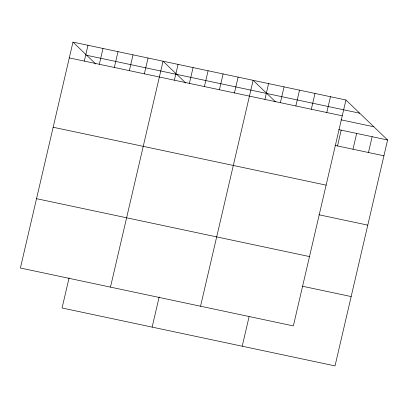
<?xml version="1.0" encoding="UTF-8"?>
<svg xmlns="http://www.w3.org/2000/svg" width="408" height="408" viewBox="0 0 408 408"><rect width="100%" height="100%" fill="white"/><g stroke="black" fill="none" stroke-linecap="round" stroke-linejoin="round"><path stroke-width="0.61" d="M72.971 42.1L20.4 268.015L293.357 325.91L345.933 99.996L72.971 42.1L95.773 63.985M84.308 61.093L87.985 45.283M99.317 64.275L103 48.465M114.332 67.463L118.009 51.653M69.085 277.858L62.067 308.004L335.029 365.9L387.6 139.985L345.933 99.996M129.346 70.645L133.023 54.835M144.356 73.828L148.038 58.023M110.476 287.12L163.047 61.205L185.849 83.089M174.384 80.198L178.061 64.388M189.394 83.385L193.076 67.575M204.408 86.567L208.085 70.757M152.143 327.109L159.161 296.963M219.422 89.75L223.1 73.945M234.432 92.937L238.114 77.127M200.552 306.224L253.123 80.31L275.533 101.816M264.914 99.399L268.591 83.594M280.383 102.683L284.06 86.873M295.851 105.963L299.528 90.153M242.219 346.214L249.094 316.674M311.319 109.242L314.996 93.437M326.783 112.526L330.465 96.716M337.518 145.952L341.195 130.142M352.986 149.236L356.663 133.426M368.455 152.516L372.132 136.706M86.72 55.294L359.683 113.194M69.294 57.905L342.251 115.806M341.057 119.835L373.85 126.791M338.722 129.617L387.6 139.985M335.045 145.427L383.923 155.795M53.157 127.245L326.12 185.14M318.908 214.761L367.786 225.129M36.536 198.681L309.494 256.576M302.287 286.197L351.16 296.565"/></g></svg>
